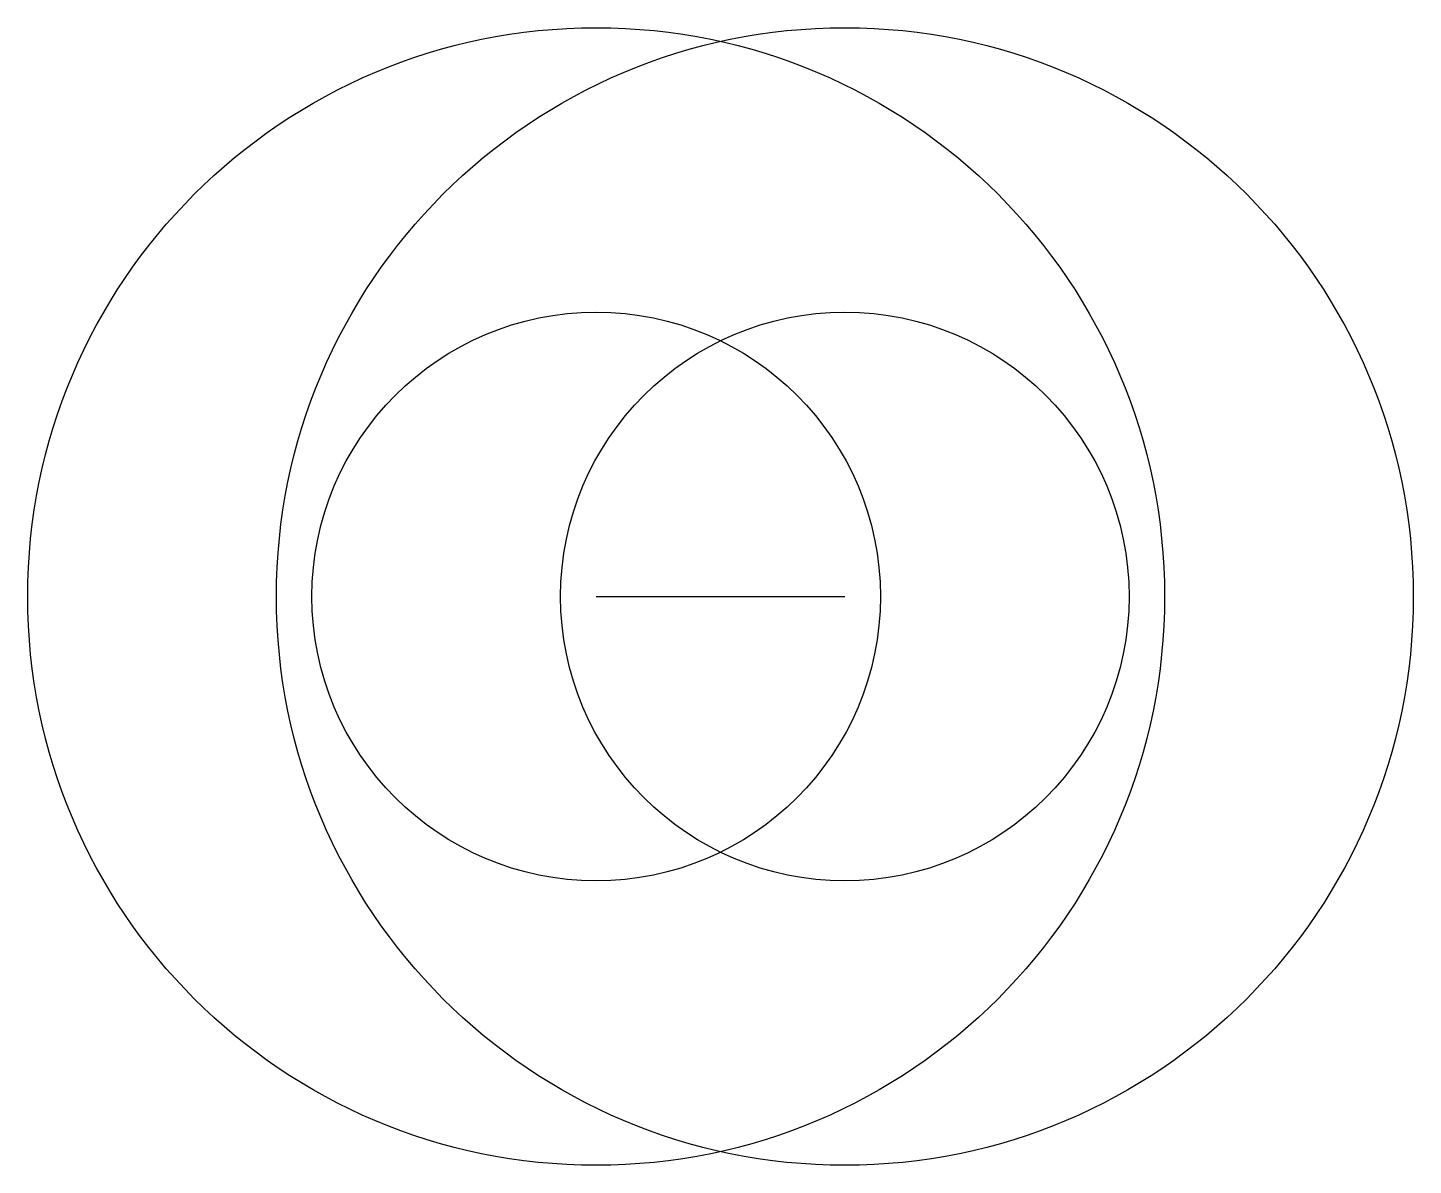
# Model space of a CAD drawing. Header units: millimetres. Extents: x -93 to 31, y -51 to 51.
import ezdxf

# ---------------------------------------------------------------- set-up
doc = ezdxf.new("R2010")
doc.units = ezdxf.units.MM
doc.layers.add('Tube', color=7, linetype='CONTINUOUS')

msp = doc.modelspace()

# ---------------------------------------------------------------- linework, layer by layer
at = {"layer": 'Tube'}
for p, q in [((-42, 0, -124.8), (-19.775, 0, -124.8)), ((-42, 0, -124.8), (-19.775, 0, -124.8)), ((-42, 0, -99.4), (-19.775, 0, -99.4)), ((-42, 0, -99.4), (-19.775, 0, -99.4))]:
    msp.add_line(p, q, dxfattribs=at)
for centre, radius in [((-42, 0), 50.8), ((-42, 0), 50.8), ((-19.775, 0), 50.8), ((-19.775, 0), 50.8), ((-42, 0), 25.4), ((-42, 0), 25.4), ((-19.775, 0), 25.4), ((-19.775, 0), 25.4)]:
    msp.add_circle(centre, radius, dxfattribs=at)

doc.saveas('drawing.dxf')
